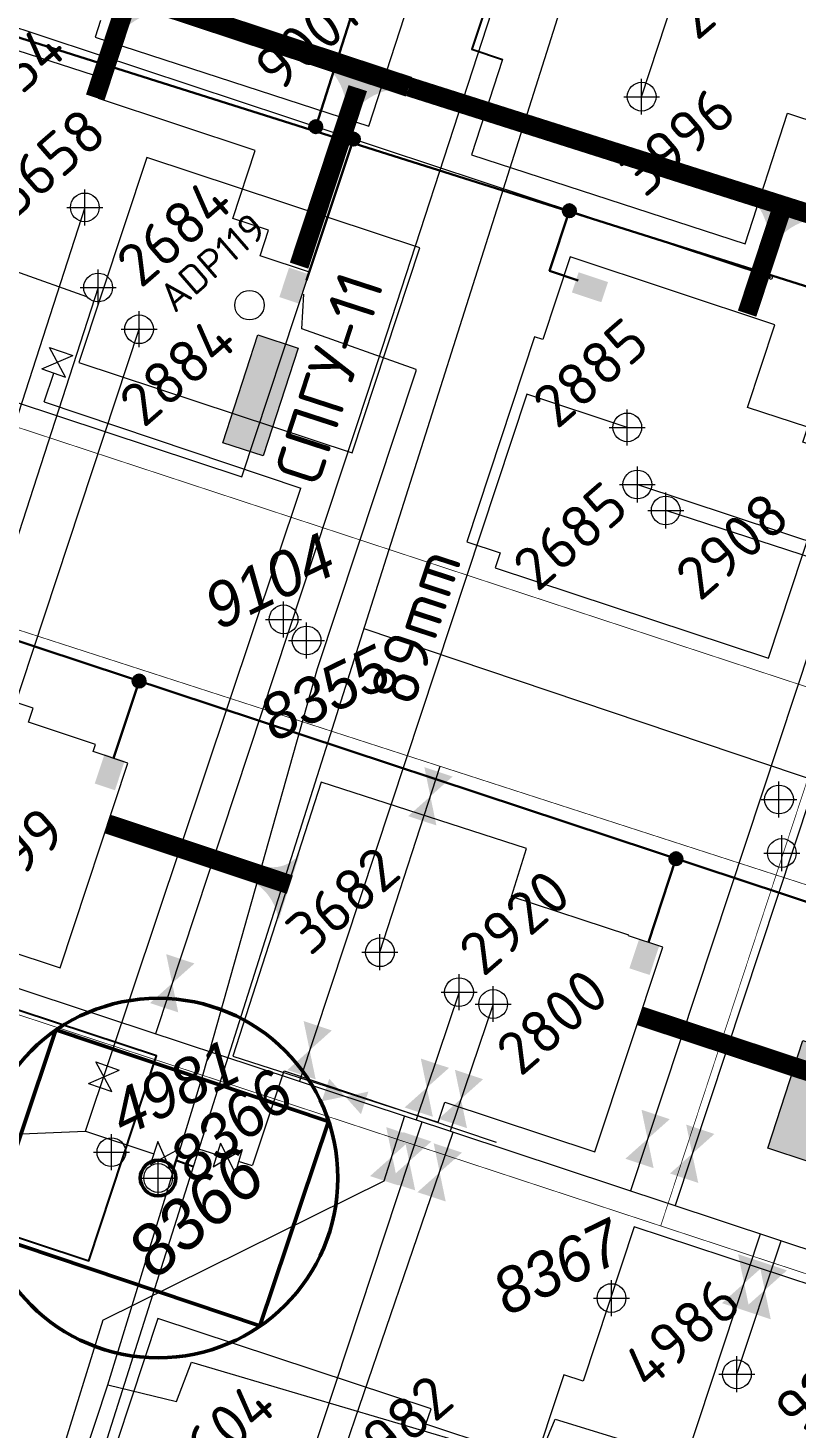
# Model space of a CAD drawing. Header units: millimetres. Extents: x 519 to 9564855, y -810 to 5021775.
# Drawn here: x 9543732.8 to 9543946.7, y 4998091.3 to 4998480.7 of the extents above; entities that cross this region are included whole.
import ezdxf

# ---------------------------------------------------------------- set-up
doc = ezdxf.new("R2010")
doc.units = ezdxf.units.MM
doc.header["$LTSCALE"] = 2
doc.header["$MEASUREMENT"] = 0
doc.header["$PDMODE"] = 2
doc.header["$PDSIZE"] = 5
doc.linetypes.add('92051501$0$DASHED', pattern=[0.75, 0.5, -0.25])
for name, color, linetype in [('160 скважин на 2012 год', 7, 'Continuous'), ('164 скв. на 2011 год (измененные)', 121, 'Continuous'), ('Existing roads', 41, 'Continuous'), ('Future Roads', 44, 'Continuous'), ('Gaz', 4, 'Continuous'), ('new 100 wells', 131, 'Continuous'), ('OilColl&Flowlines', 3, 'Continuous'), ('Stage 11.Object 3.Frame&Text', 7, 'Continuous'), ('Stage8 wlls text', 7, 'Continuous'), ('vodovod', 5, 'Continuous'), ('Скважины  2018 года', 7, 'Continuous'), ('Скважины - Конфликты наземки', 92, 'Continuous'), ('Скважины на 2016 год.', 40, 'Continuous'), ('Скважины на 2021 год', 7, 'Continuous'), ('Скважины на 2025 год _ОСМОТР', 5, 'Continuous')]:
    doc.layers.add(name, color=color, linetype=linetype)
for name, color, linetype, lineweight in [('160 скважин на2012 год.Выкидные линии', 5, 'Continuous', 30), ('200 скв. на 2010 год', 61, 'Continuous', 0), ('PPLINE_GAS', 4, 'GAS_LINE', 30), ('Stage 11.Object 2.Frame&Text', 26, 'Continuous', 53), ('WELLS', 7, 'Continuous', 5), ('WELLS(drilled after 2000y)', 6, 'Continuous', 40), ('Скважины на 2023 год', 201, 'Continuous', 20), ('Скважины на 2026 доп.', 222, 'Continuous', 50), ('Электро', 1, 'Continuous', 30), ('Электроснаб', 1, 'Continuous', 18), ('Электроснабжене', 1, 'Continuous', 18)]:
    doc.layers.add(name, color=color, linetype=linetype, lineweight=lineweight)
doc.styles.add('92051501$0$STANDARD', font='simplex.shx')
doc.styles.add('Elect', font='isocpeur.ttf')
doc.styles.add('GeoApp', font='', dxfattribs={"height": 1})
doc.styles.add('Line_GUGK', font='')
doc.styles.get('GeoApp').set_extended_font_data('D431', italic=True)
doc.styles.get('Line_GUGK').set_extended_font_data('Bm431', italic=True)
doc.linetypes.add('GAS_LINE', pattern='A,0.5,-0.2,["G",92051501$0$STANDARD,S=0.1,R=0,X=-0.1,Y=-0.05],-0.05', length=0.75)
doc.linetypes.add('WTR_LINE', pattern='A,0.5,-0.2,["W",92051501$0$STANDARD,S=0.1,R=0,X=-0.1,Y=-0.05],-0.05', length=0.75)

msp = doc.modelspace()

# ---------------------------------------------------------------- hatches: boundary and pattern name
at = {"linetype": 'ByBlock', "lineweight": 0, "ltscale": 80}
for points in [[(9543796.9349, 4998395.26724), (9543787.01944, 4998365.30046), (9543798.22578, 4998361.6593), (9543807.97964, 4998391.67858)], [(9543948.48835, 4998199.03129), (9543938.57289, 4998169.06452), (9543949.77923, 4998165.42335), (9543959.53309, 4998195.44264)]]:
    msp.add_hatch(color=1, dxfattribs=at).paths.add_polyline_path(points)
at = {"layer": 'Existing roads', "lineweight": 0}
h = msp.add_hatch(color=256, dxfattribs=at)
h.paths.add_polyline_path([(9543757.82793, 4998480.66883), (9543756.2407, 4998481.26559, 0.155118741), (9543751.70804, 4998490.8026), (9543760.26364, 4998488.04946)])
h.paths.add_polyline_path([(9543759.35364, 4998480.0952), (9543757.82793, 4998480.66883), (9543760.26364, 4998488.04946), (9543769.05957, 4998485.21898, 0.161550784)])
h = msp.add_hatch(color=256, dxfattribs=at)
h.paths.add_polyline_path([(9543822.86081, 4998459.07778), (9543821.27357, 4998459.67455, 0.155118741), (9543816.74092, 4998469.21156), (9543825.29652, 4998466.45842)])
h.paths.add_polyline_path([(9543824.38652, 4998458.50416), (9543822.86081, 4998459.07778), (9543825.29652, 4998466.45842), (9543834.09245, 4998463.62794, 0.161550784)])
h = msp.add_hatch(color=256, dxfattribs=at)
h.paths.add_polyline_path([(9543940.33989, 4998423.09493), (9543938.75265, 4998423.69169, 0.155118741), (9543934.22, 4998433.2287), (9543942.7756, 4998430.47556)])
h.paths.add_polyline_path([(9543941.86559, 4998422.5213), (9543940.33989, 4998423.09493), (9543942.7756, 4998430.47556), (9543951.57153, 4998427.64508, 0.161550784)])
at = {"layer": 'Future Roads', "linetype": 'ByBlock', "lineweight": 0, "ltscale": 25}
h = msp.add_hatch(color=256, dxfattribs=at)
edge = h.paths.add_edge_path()
edge.add_line((9543796.60172, 4998242.43725), (9543798.09867, 4998247.72851))
edge.add_arc((9543800.98663, 4998256.27607), 9.02226, 251.331492, 326.3327189)
edge.add_line((9543808.49559, 4998251.27441), (9543802.48265, 4998232.4426))
edge.add_arc((9543788.02242, 4998230.6616), 14.56949, 7.0214959, 53.9243225)
at = {"layer": 'Электро'}
h = msp.add_hatch(color=256, dxfattribs=at)
edge = h.paths.add_edge_path()
edge.add_arc((9543812.85965, 4998453.24966), 1.80448, 0, 360)
h = msp.add_hatch(color=256, dxfattribs=at)
edge = h.paths.add_edge_path()
edge.add_arc((9543823.31473, 4998449.79026), 1.80448, 0, 360)
h = msp.add_hatch(color=256, dxfattribs=at)
edge = h.paths.add_edge_path()
edge.add_arc((9543883.39697, 4998429.86552), 1.80448, 0, 360)
for points in [[(9543802.7141, 4998405.8476), (9543808.32633, 4998403.99061), (9543811.03356, 4998412.17247), (9543805.42133, 4998414.02945)], [(9543885.9601, 4998412.7415), (9543884.10311, 4998407.12927), (9543892.28497, 4998404.42204), (9543894.14196, 4998410.03428)], [(9543751.37836, 4998270.52537), (9543756.99059, 4998268.66838), (9543759.69782, 4998276.85024), (9543754.08559, 4998278.70723)], [(9543900.09614, 4998219.13886), (9543905.70837, 4998217.28187), (9543908.4156, 4998225.46373), (9543902.80336, 4998227.32072)]]:
    msp.add_hatch(color=256, dxfattribs=at).paths.add_polyline_path(points)
h = msp.add_hatch(color=256, dxfattribs=at)
edge = h.paths.add_edge_path()
edge.add_arc((9543763.72037, 4998299.03156), 1.80448, 0, 360)
h = msp.add_hatch(color=256, dxfattribs=at)
edge = h.paths.add_edge_path()
edge.add_arc((9543913.04546, 4998249.59936), 1.80448, 0, 360)
at = {"layer": 'Электроснаб', "lineweight": 0}
h = msp.add_hatch(color=1, dxfattribs=at)
edge = h.paths.add_edge_path()
edge.add_arc((9543812.85965, 4998453.24966), 1.80448, 0, 360)
h = msp.add_hatch(color=1, dxfattribs=at)
edge = h.paths.add_edge_path()
edge.add_arc((9543823.31473, 4998449.79026), 1.80448, 0, 360)
h = msp.add_hatch(color=1, dxfattribs=at)
edge = h.paths.add_edge_path()
edge.add_arc((9543883.39697, 4998429.86552), 1.80448, 0, 360)
for points in [[(9543802.7141, 4998405.8476), (9543808.32633, 4998403.99061), (9543811.03356, 4998412.17247), (9543805.42133, 4998414.02945)], [(9543885.9601, 4998412.7415), (9543884.10311, 4998407.12927), (9543892.28497, 4998404.42204), (9543894.14196, 4998410.03428)], [(9543751.37836, 4998270.52537), (9543756.99059, 4998268.66838), (9543759.69782, 4998276.85024), (9543754.08559, 4998278.70723)], [(9543900.09614, 4998219.13886), (9543905.70837, 4998217.28187), (9543908.4156, 4998225.46373), (9543902.80336, 4998227.32072)]]:
    msp.add_hatch(color=1, dxfattribs=at).paths.add_polyline_path(points)
h = msp.add_hatch(color=1, dxfattribs=at)
edge = h.paths.add_edge_path()
edge.add_arc((9543763.72037, 4998299.03156), 1.80448, 0, 360)
h = msp.add_hatch(color=1, dxfattribs=at)
edge = h.paths.add_edge_path()
edge.add_arc((9543913.04546, 4998249.59936), 1.80448, 0, 360)
at = {"layer": 'Электроснабжене', "lineweight": 0}
h = msp.add_hatch(color=1, dxfattribs=at)
edge = h.paths.add_edge_path()
edge.add_arc((9543812.85965, 4998453.24966), 1.80448, 0, 360)
h = msp.add_hatch(color=1, dxfattribs=at)
edge = h.paths.add_edge_path()
edge.add_arc((9543823.31473, 4998449.79026), 1.80448, 0, 360)
h = msp.add_hatch(color=1, dxfattribs=at)
edge = h.paths.add_edge_path()
edge.add_arc((9543883.39697, 4998429.86552), 1.80448, 0, 360)
for points in [[(9543802.7141, 4998405.8476), (9543808.32633, 4998403.99061), (9543811.03356, 4998412.17247), (9543805.42133, 4998414.02945)], [(9543885.9601, 4998412.7415), (9543884.10311, 4998407.12927), (9543892.28497, 4998404.42204), (9543894.14196, 4998410.03428)], [(9543751.37836, 4998270.52537), (9543756.99059, 4998268.66838), (9543759.69782, 4998276.85024), (9543754.08559, 4998278.70723)], [(9543900.09614, 4998219.13886), (9543905.70837, 4998217.28187), (9543908.4156, 4998225.46373), (9543902.80336, 4998227.32072)]]:
    msp.add_hatch(color=1, dxfattribs=at).paths.add_polyline_path(points)
h = msp.add_hatch(color=1, dxfattribs=at)
edge = h.paths.add_edge_path()
edge.add_arc((9543763.72037, 4998299.03156), 1.80448, 0, 360)
h = msp.add_hatch(color=1, dxfattribs=at)
edge = h.paths.add_edge_path()
edge.add_arc((9543913.04546, 4998249.59936), 1.80448, 0, 360)

# ---------------------------------------------------------------- linework, layer by layer
at = {"color": 0, "linetype": 'ByBlock', "lineweight": 0, "ltscale": 80, "elevation": 9.52375}
msp.add_lwpolyline([(9543787.01944, 4998365.30046), (9543796.7733, 4998395.31974), (9543807.97964, 4998391.67858), (9543798.22578, 4998361.6593)], close=True, dxfattribs=at)
at = {"color": 0, "linetype": 'ByBlock', "lineweight": 0, "ltscale": 80}
msp.add_lwpolyline([(9543938.57289, 4998169.06452), (9543948.32674, 4998199.0838), (9543959.53309, 4998195.44264), (9543949.77923, 4998165.42335)], close=True, dxfattribs=at)
at = {"layer": '160 скважин на 2012 год', "color": 0, "linetype": 'ByBlock', "lineweight": 0, "elevation": 0.00005}
for points in [[(9543789.76905, 4998427.71433), (9543796.02814, 4998446.63072), (9543752.4025, 4998461.06565)], [(9543732.9238, 4998287.58871), (9543734.22814, 4998291.53072), (9543690.83467, 4998305.88883)], [(9543867.29343, 4998239.11183), (9543871.45284, 4998252.46334), (9543814.32561, 4998270.88459), (9543789.76394, 4998194.71496), (9543846.89117, 4998176.2937), (9543848.73767, 4998181.87578)]]:
    msp.add_lwpolyline(points, dxfattribs=at)
at = {"layer": '160 скважин на 2012 год', "color": 0, "linetype": 'ByBlock', "lineweight": 0}
for centre in [(9543748.6, 4998430.8), (9543830.7, 4998223.6)]:
    msp.add_circle(centre, 4, dxfattribs=at)
for p in [(9543748.6, 4998430.8), (9543830.7, 4998223.6)]:
    msp.add_point(p, dxfattribs=at)
at = {"layer": '160 скважин на2012 год.Выкидные линии', "color": 3, "linetype": 'ByBlock', "lineweight": 0, "ltscale": 80}
msp.add_lwpolyline([(9543830.7, 4998223.6), (9543847.43294, 4998275.32252)], dxfattribs=at)
at = {"layer": '164 скв. на 2011 год (измененные)', "color": 0, "lineweight": 0}
msp.add_lwpolyline([(9543843.48318, 4998092.28612), (9543844.91798, 4998096.62241), (9543768.93745, 4998121.76299), (9543750.08202, 4998064.7776), (9543762.08151, 4998060.80718)], dxfattribs=at)
at = {"layer": 'DEFPOINTS', "color": 1, "lineweight": 0, "ltscale": 80}
for p in [(9543752.3, 4998408.5), (9543752.3, 4998408.5), (9543902.3, 4998353.7), (9543910.2, 4998346.5)]:
    msp.add_point(p, dxfattribs=at)
at = {"layer": 'Existing roads', "color": 3, "linetype": 'ByBlock', "lineweight": 0, "ltscale": 80}
msp.add_line((9543957.85624, 4998330.96358), (9543910.2, 4998346.5), dxfattribs=at)
at = {"layer": 'Existing roads', "lineweight": 0, "elevation": 0.00005, "flags": 128}
for points, const_width in [([(9542370.02037, 4998949.82551), (9543838.77333, 4998464.35779)], 5.7), ([(9542370.02037, 4998949.82551), (9543838.77333, 4998464.35779)], 5.7), ([(9543751.49684, 4998461.36532), (9543759.50301, 4998485.56178)], 5.4), ([(9543838.77333, 4998464.35779), (9543989.9545, 4998416.33023)], 5.4)]:
    msp.add_lwpolyline(points, dxfattribs=dict(at, const_width=const_width))
at = {"layer": 'Existing roads', "lineweight": 0, "const_width": 5.4, "flags": 128}
for points in [[(9543808.20276, 4998414.60833), (9543824.53589, 4998463.97074)], [(9543932.82335, 4998401.25434), (9543942.34508, 4998430.03115)]]:
    msp.add_lwpolyline(points, dxfattribs=at)
at = {"layer": 'Future Roads', "lineweight": 0, "const_width": 5.4}
for points in [[(9543805.63286, 4998242.39665), (9543755.00536, 4998259.25981)], [(9543959.02823, 4998187.3862), (9543903.03528, 4998205.91326)]]:
    msp.add_lwpolyline(points, dxfattribs=at)
at = {"layer": 'Gaz', "linetype": 'GAS_LINE', "lineweight": 0, "ltscale": 15}
for p, q in [((9543656.14237, 4997777.08093, 0.16126), (9543888.60241, 4998510.33151, -0.0591)), ((9543737.29157, 4998376.74963, -0.47868), (9543808.68259, 4998352.72984, -0.32725)), ((9543748.83019, 4998173.85042, -0.13662), (9543808.68259, 4998352.72984, -0.32725)), ((9543826.25857, 4998313.67983), (9544085.77808, 4998226.11047)), ((9543795.32581, 4998164.50798, 0.1372), (9543804.06874, 4998190.63777, 0.14698)), ((9543804.06874, 4998190.63777, 0.14698), (9543863.00979, 4998170.80682, 0.272)), ((9543692.45822, 4998171.48769, -0.16384), (9543748.83019, 4998173.85042, -0.13662)), ((9543748.83019, 4998173.85042, -0.13662), (9543767.78725, 4998167.47968, -0.11619)), ((9543785.33833, 4998167.21402, -0.11769), (9543780.33056, 4998168.80872, 0.04354)), ((9543773.78907, 4998165.70957, 0.03809), (9543778.77122, 4998163.8901, 0.04502)), ((9543773.85538, 4998165.91874, 0.03802), (9543778.83753, 4998164.09927, 0.04495)), ((9543795.23959, 4998164.15024, -0.16252), (9543791.39589, 4998165.40845, -0.11769))]:
    msp.add_line(p, q, dxfattribs=at)
at = {"layer": 'Gaz', "linetype": 'GAS_LINE', "lineweight": 0}
for p, q in [((9543768.92518, 4998170.96274, -0.27753), (9543766.74336, 4998164.42793, 0.04499)), ((9543772.73476, 4998162.41366, 0.04499), (9543768.92518, 4998170.96274, -0.27753)), ((9543774.91658, 4998168.94848, -0.27753), (9543766.74336, 4998164.42793, 0.04499)), ((9543774.91658, 4998168.94848, -0.27753), (9543772.73476, 4998162.41366, 0.04499)), ((9543786.32919, 4998170.51315, -0.27895), (9543784.34747, 4998163.9149, 0.04357)), ((9543784.34747, 4998163.9149, 0.04357), (9543792.38675, 4998168.70758, -0.27895)), ((9543786.32919, 4998170.51315, -0.27895), (9543790.40504, 4998162.10932, 0.04357)), ((9543792.38675, 4998168.70758, -0.27895), (9543790.40504, 4998162.10932, 0.04357))]:
    msp.add_line(p, q, dxfattribs=at)
at = {"layer": 'new 100 wells', "color": 0, "linetype": 'ByBlock', "lineweight": 0}
msp.add_lwpolyline([(9543932.95485, 4998375.16903), (9543940.56299, 4998398.16255), (9543883.57759, 4998417.01798), (9543875.96945, 4998394.02446)], dxfattribs=at)
msp.add_circle((9543899.5, 4998369.6), 4, dxfattribs=at)
at = {"layer": 'new 100 wells', "color": 0, "linetype": 'ByBlock', "lineweight": 0, "ltscale": 80}
msp.add_point((9543899.5, 4998369.6), dxfattribs=at)
at = {"layer": 'OilColl&Flowlines', "color": 3, "linetype": 'ByBlock', "lineweight": 0, "ltscale": 25}
for p, q in [((9543890.11516, 4998572.64741), (9543827.37867, 4998379.55121)), ((9543903.5, 4998461.6), (9543935.00266, 4998558.06357)), ((9543827.37867, 4998379.55121), (9543768.27769, 4998200.93492)), ((9543902.3, 4998353.7), (9543971.59255, 4998330.83927)), ((9543957.85624, 4998330.96358), (9543900.37053, 4998157.23069)), ((9543971.59255, 4998330.83927), (9543912.78916, 4998153.12211)), ((9543852.7, 4998212.5), (9543840.76951, 4998176.94908)), ((9543862.2, 4998209.2), (9543850.2628, 4998173.80833)), ((9543803.6, 4998058.9), (9543842.45599, 4998176.39113))]:
    msp.add_line(p, q, dxfattribs=at)
at = {"layer": 'OilColl&Flowlines', "lineweight": 0, "ltscale": 40}
for p, q in [((9543748.6, 4998430.8), (9543712.43057, 4998318.99813)), ((9543752.3, 4998408.5), (9543722.31084, 4998315.80169))]:
    msp.add_line(p, q, dxfattribs=at)
at = {"layer": 'OilColl&Flowlines', "linetype": 'ByBlock', "lineweight": 0}
for p, q in [((9543763.76588, 4998397.09912), (9543705.70884, 4998221.63758)), ((9543871.53608, 4998378.85276), (9543808.28608, 4998187.69693)), ((9543899.5, 4998369.6), (9543871.53608, 4998378.85276)), ((9543423.83886, 4998314.90217), (9543837.70134, 4998177.96416)), ((9543837.70238, 4998177.96381), (9544003.22383, 4998123.20271)), ((9543815.6, 4998069.9), (9543851.02651, 4998173.55566)), ((9543910, 4998065), (9543936.55625, 4998145.25901)), ((9543753.65643, 4998121.25489), (9543668.58637, 4997847.4674, 0))]:
    msp.add_line(p, q, dxfattribs=at)
at = {"layer": 'OilColl&Flowlines', "color": 3, "linetype": 'ByBlock', "lineweight": 0}
msp.add_line((9543831.88128, 4998160.03631), (9543837.65221, 4998178.1909), dxfattribs=at)
at = {"layer": 'OilColl&Flowlines', "lineweight": 0, "ltscale": 25}
msp.add_line((9543753.65643, 4998121.25489), (9543831.88128, 4998160.03631), dxfattribs=at)
at = {"layer": 'OilColl&Flowlines', "color": 3, "linetype": 'ByBlock', "lineweight": 0, "ltscale": 50}
msp.add_line((9543930, 4998106.2), (9543942.29423, 4998143.36066), dxfattribs=at)
at = {"layer": 'OilColl&Flowlines', "color": 3, "linetype": 'ByBlock', "lineweight": 0, "ltscale": 80, "const_width": 0.2, "elevation": -24.6293}
msp.add_lwpolyline([(9545374.20897, 4997781.38398), (9542535.24084, 4998699.83943)], dxfattribs=at)
at = {"layer": 'OilColl&Flowlines', "color": 3, "lineweight": 0}
for points in [[(9543850.91263, 4998272.48021), (9543844.73261, 4998266.97564), (9543843.05553, 4998275.07998)], [(9543846.40969, 4998258.8713), (9543838.55259, 4998261.47108), (9543844.73261, 4998266.97564)], [(9543779.10278, 4998220.47789), (9543772.92275, 4998214.97332), (9543771.24567, 4998223.07766)], [(9543774.59984, 4998206.86898), (9543766.74273, 4998209.46875), (9543772.92275, 4998214.97332)], [(9543849.92076, 4998191.43304), (9543843.74073, 4998185.92847), (9543842.06365, 4998194.03282)], [(9543859.4138, 4998188.29185), (9543853.23377, 4998182.78729), (9543851.55669, 4998190.89163)], [(9543845.41782, 4998177.82413), (9543837.56071, 4998180.42391), (9543843.74073, 4998185.92847)], [(9543854.91086, 4998174.68295), (9543847.05375, 4998177.28272), (9543853.23377, 4998182.78729)], [(9543911.32556, 4998177.16622), (9543905.14553, 4998171.66165), (9543903.46845, 4998179.76599)], [(9543923.74397, 4998173.05715), (9543917.56395, 4998167.55258), (9543915.88686, 4998175.65692)], [(9543845.01871, 4998170.962), (9543838.83868, 4998165.45743), (9543837.1616, 4998173.56177)], [(9543906.82261, 4998163.55731), (9543898.96551, 4998166.15709), (9543905.14553, 4998171.66165)], [(9543919.24103, 4998159.44824), (9543911.38392, 4998162.04801), (9543917.56395, 4998167.55258)], [(9543840.51577, 4998157.35309), (9543832.65866, 4998159.95286), (9543838.83868, 4998165.45743)]]:
    msp.add_solid(points, dxfattribs=at)
at = {"layer": 'OilColl&Flowlines', "linetype": 'ByBlock', "lineweight": 0}
for points in [[(9543817.33006, 4998201.85703), (9543811.15004, 4998196.35246), (9543809.47295, 4998204.4568)], [(9543812.82712, 4998188.24812), (9543804.97001, 4998190.8479), (9543811.15004, 4998196.35246)], [(9543814.52758, 4998182.14494), (9543816.6074, 4998188.43062), (9543821.01106, 4998183.48661)], [(9543825.41471, 4998178.54259), (9543821.01106, 4998183.48661), (9543827.49453, 4998184.82827)], [(9543930.32909, 4998139.61198), (9543938.1862, 4998137.01221), (9543932.00617, 4998131.50764)], [(9543936.06759, 4998137.71346), (9543943.92469, 4998135.11369), (9543937.74467, 4998129.60912)], [(9543925.82615, 4998126.00308), (9543932.00617, 4998131.50764), (9543933.68326, 4998123.4033)], [(9543931.56465, 4998124.10455), (9543937.74467, 4998129.60912), (9543939.42175, 4998121.50478)]]:
    msp.add_solid(points, dxfattribs=at)
at = {"layer": 'OilColl&Flowlines', "color": 3, "linetype": 'ByBlock', "lineweight": 0}
for points in [[(9543840.31277, 4998172.34533), (9543834.13275, 4998166.84076), (9543832.45567, 4998174.9451)], [(9543835.80983, 4998158.73642), (9543827.95273, 4998161.3362), (9543834.13275, 4998166.84076)], [(9543853.50381, 4998167.86832), (9543847.32378, 4998162.36375), (9543845.6467, 4998170.46809)], [(9543849.00086, 4998154.25941), (9543841.14376, 4998156.85919), (9543847.32378, 4998162.36375)]]:
    msp.add_solid(points, dxfattribs=at)
at = {"layer": 'PPLINE_GAS', "color": 44, "lineweight": 0}
for p, q in [((9543736.6915, 4998385.85146, -0.65733), (9543745.26054, 4998389.56743, -0.33481)), ((9543738.75221, 4998391.82704, -0.65733), (9543745.26054, 4998389.56743, -0.33481)), ((9543743.19983, 4998383.59185, -0.33481), (9543738.75221, 4998391.82704, -0.65733)), ((9543736.6915, 4998385.85146, -0.65733), (9543743.19983, 4998383.59185, -0.33481)), ((9543749.62976, 4998187.09553, -0.31078), (9543758.19881, 4998190.8115, 0.01174)), ((9543751.69048, 4998193.07111, -0.31078), (9543758.19881, 4998190.8115, 0.01174)), ((9543756.13809, 4998184.83592, 0.01174), (9543751.69048, 4998193.07111, -0.31078)), ((9543749.62976, 4998187.09553, -0.31078), (9543756.13809, 4998184.83592, 0.01174))]:
    msp.add_line(p, q, dxfattribs=at)
at = {"layer": 'PPLINE_GAS', "color": 44, "linetype": 'GAS_LINE', "lineweight": 0, "ltscale": 15}
msp.add_line((9543737.29353, 4998376.74897, -0.47867), (9543739.94566, 4998384.72165, -0.49607), dxfattribs=at)
at = {"layer": 'Stage 11.Object 2.Frame&Text', "color": 0, "linetype": 'ByBlock', "lineweight": 0}
for points in [[(9543944.10234, 4998457.0231), (9543944.10234, 4998457.0231), (9543971.56255, 4998447.93701), (9543973.73261, 4998454.49544)], [(9543797.38345, 4998417.36692), (9543799.71798, 4998424.42241), (9543789.76905, 4998427.71433)], [(9543875.96945, 4998394.02446), (9543873.73745, 4998394.76299), (9543854.88202, 4998337.77759), (9543864.14972, 4998334.71108)], [(9543948.35028, 4998365.48892), (9543949.71798, 4998369.62241), (9543932.95485, 4998375.16903)], [(9543864.14972, 4998334.71108), (9543862.78202, 4998330.57759), (9543938.76255, 4998305.43701), (9543957.61798, 4998362.42241), (9543948.35028, 4998365.48892)]]:
    msp.add_lwpolyline(points, dxfattribs=at)
at = {"layer": 'Stage 11.Object 2.Frame&Text', "color": 0, "lineweight": 0}
msp.add_lwpolyline([(9543750.95529, 4998279.41962), (9543751.61224, 4998281.40504), (9543732.9238, 4998287.58871)], dxfattribs=at)
at = {"layer": 'Stage 11.Object 2.Frame&Text', "color": 0, "linetype": 'ByBlock', "lineweight": 0}
for centre in [(9543752.3, 4998408.5), (9543902.3, 4998353.7), (9543910.2, 4998346.5)]:
    msp.add_circle(centre, 4, dxfattribs=at)
for p in [(9543752.3, 4998408.5), (9543902.3, 4998353.7), (9543910.2, 4998346.5)]:
    msp.add_point(p, dxfattribs=at)
at = {"layer": 'Stage 11.Object 3.Frame&Text', "lineweight": 0}
msp.add_lwpolyline([(9543666.43896, 4998246.36302), (9543665.78202, 4998244.3776), (9543741.76254, 4998219.23702), (9543760.61798, 4998276.22241), (9543750.95529, 4998279.41962)], dxfattribs=at)
at = {"layer": 'Stage 11.Object 3.Frame&Text', "color": 0, "linetype": 'ByBlock', "lineweight": 0}
for points in [[(9543899.87229, 4998228.18434), (9543899.91798, 4998228.32241), (9543867.23705, 4998239.13047)], [(9543848.73767, 4998181.87578), (9543890.50965, 4998168.05795), (9543909.36508, 4998225.04335), (9543899.87229, 4998228.18434)]]:
    msp.add_lwpolyline(points, dxfattribs=at)
for centre in [(9543852.7, 4998212.5), (9543862.2, 4998209.2)]:
    msp.add_circle(centre, 4, dxfattribs=at)
for p in [(9543852.7, 4998212.5), (9543862.2, 4998209.2)]:
    msp.add_point(p, dxfattribs=at)
at = {"layer": 'Stage8 wlls text', "color": 0, "linetype": 'ByBlock', "lineweight": 0}
msp.add_lwpolyline([(9543887.2467, 4998104.27317), (9543881.83745, 4998106.06299), (9543862.98202, 4998049.0776), (9543910.20393, 4998033.45272)], dxfattribs=at)
at = {"layer": 'vodovod', "linetype": 'WTR_LINE', "lineweight": 0, "ltscale": 10}
for points in [[(9543755.018, 4998103.259), (9543781.542, 4998189.698), (9543813.356, 4998302.576), (9543840.764, 4998385.294), (9543840.821, 4998385.722), (9543808.993, 4998396.997), (9543809.498, 4998406.69)], [(9543646.563, 4997775.026), (9543755.018, 4998103.259), (9543774.134, 4998098.663), (9543778.275, 4998109.56), (9543874.229, 4998081.221), (9543879.423, 4998093.738), (9543952.697, 4998071.206), (9543949.622, 4998063.946), (9543971.692, 4998056.65)]]:
    msp.add_lwpolyline(points, dxfattribs=at)
at = {"layer": 'WELLS', "color": 6, "linetype": 'ByBlock', "lineweight": 0, "ltscale": 50}
msp.add_line((9543729.33692, 4998413.04855), (9543749.05736, 4998405.99897), dxfattribs=at)
at = {"layer": 'WELLS', "color": 6, "linetype": 'ByBlock', "lineweight": 0, "ltscale": 50, "const_width": 0.2}
for points in [[(9543224.20002, 4998536.02591), (9544312.82962, 4998177.84122)], [(9543957.2619, 4998294.83135), (9543908.79449, 4998147.46854)], [(9543669.7458, 4998158.78233), (9543689.6376, 4998219.54892), (9544286.19964, 4998023.34053), (9544262.16588, 4997950.70507)]]:
    msp.add_lwpolyline(points, dxfattribs=at)
at = {"layer": 'WELLS(drilled after 2000y)', "color": 0, "linetype": 'ByBlock', "lineweight": 0}
for points in [[(9543718.61655, 4998388.03308), (9543716.28202, 4998380.9776), (9543792.26254, 4998355.83702), (9543811.11798, 4998412.82241), (9543797.38345, 4998417.36692)], [(9543836.62723, 4998031.33031), (9543836.62723, 4998031.33031), (9543844.16255, 4998028.83701), (9543863.01798, 4998085.82241), (9543843.48318, 4998092.28612)]]:
    msp.add_lwpolyline(points, dxfattribs=at)
msp.add_circle((9543763.7, 4998396.9), 4, dxfattribs=at)
msp.add_point((9543763.7, 4998396.9), dxfattribs=at)
at = {"layer": 'Скважины  2018 года', "color": 0, "linetype": 'ByBlock', "lineweight": 0}
msp.add_lwpolyline([(9543975.40637, 4998116.17367), (9543977.3822, 4998122.16642), (9543901.40522, 4998147.21632), (9543887.2467, 4998104.27317)], dxfattribs=at)
msp.add_circle((9543930, 4998106.2), 4, dxfattribs=at)
msp.add_point((9543930, 4998106.2), dxfattribs=at)
at = {"layer": 'Скважины - Конфликты наземки', "linetype": 'ByBlock', "lineweight": 0}
for centre in [(9543803.9, 4998316.2), (9543810.3, 4998310.3), (9543941.7, 4998266.1), (9543942.5, 4998251.2), (9543756, 4998168), (9543769, 4998160.8), (9543895.1, 4998127.4)]:
    msp.add_circle(centre, 4, dxfattribs=at)
at = {"layer": 'Скважины - Конфликты наземки', "linetype": 'ByBlock', "lineweight": 0, "ltscale": 80}
for p in [(9543803.9, 4998316.2), (9543810.3, 4998310.3), (9543941.7, 4998266.1), (9543942.5, 4998251.2), (9543756, 4998168), (9543769, 4998160.8), (9543895.1, 4998127.4)]:
    msp.add_point(p, dxfattribs=at)
at = {"layer": 'Скважины на 2016 год.', "color": 254, "lineweight": 0, "true_color": 0xfeeab9}
msp.add_lwpolyline([(9543746.98202, 4998387.67759), (9543822.96255, 4998362.53701), (9543841.81798, 4998419.52241), (9543765.83745, 4998444.66299)], close=True, dxfattribs=at)
msp.add_circle((9543794.4, 4998403.6), 4.0951, dxfattribs=at)
at = {"layer": 'Скважины на 2021 год', "color": 0, "linetype": 'ByBlock', "lineweight": 0}
msp.add_lwpolyline([(9543752.99501, 4998482.76946), (9543751.48723, 4998478.12898), (9543827.57175, 4998453.40762), (9543846.11277, 4998510.47102), (9543836.89495, 4998513.46607)], dxfattribs=at)
at = {"layer": 'Скважины на 2023 год', "color": 0, "linetype": 'ByBlock', "lineweight": 0}
for points in [[(9543752.4025, 4998461.06565), (9543754.17795, 4998466.52992), (9543678.09343, 4998491.25128), (9543674.52514, 4998480.26923)], [(9543864.81071, 4998471.96932), (9543856.18723, 4998445.42898), (9543932.27175, 4998420.70762), (9543944.10234, 4998457.0231)]]:
    msp.add_lwpolyline(points, dxfattribs=at)
msp.add_circle((9543903.5, 4998461.6), 4, dxfattribs=at)
msp.add_point((9543903.5, 4998461.6), dxfattribs=at)
at = {"layer": 'Скважины на 2025 год _ОСМОТР', "color": 0, "linetype": 'ByBlock', "lineweight": -2}
msp.add_lwpolyline([(9543899.14468, 4998523.79261), (9543875.17123, 4998531.74889), (9543856.27213, 4998474.8031), (9543864.81071, 4998471.96932)], dxfattribs=at)
at = {"layer": 'Скважины на 2025 год _ОСМОТР', "color": 0, "linetype": 'ByBlock', "lineweight": -2, "ltscale": 50}
msp.add_lwpolyline([(9543673.80853, 4998162.87141), (9543749.77079, 4998137.77689), (9543768.59168, 4998194.74859), (9543692.62942, 4998219.84311)], close=True, dxfattribs=at)
at = {"layer": 'Скважины на 2026 доп.'}
msp.add_lwpolyline([(9543740.59205, 4998202.01801), (9543721.47176, 4998145.1461), (9543797.30097, 4998119.65238), (9543816.42126, 4998176.52429)], close=True, dxfattribs=at)
for radius in [50, 4.96016]:
    msp.add_circle((9543769, 4998160.8), radius, dxfattribs=at)
at = {"layer": 'Скважины на 2026 доп.', "lineweight": 0}
msp.add_point((9543769, 4998160.8), dxfattribs=at)
at = {"layer": 'Электро', "ltscale": 50}
msp.add_line((9543304.49609, 4998612.69113), (9545031, 4998066.8), dxfattribs=at)
at = {"layer": 'Электро', "ltscale": 7.5}
for p, q in [((9543827.87058, 4998500.08388), (9543812.85965, 4998453.24966, 0)), ((9543877.85767, 4998413.1245, 0), (9543883.41028, 4998429.90573, 0)), ((9543885.80584, 4998410.4946, 0), (9543877.85767, 4998413.1245, 0))]:
    msp.add_line(p, q, dxfattribs=at)
at = {"layer": 'Электро', "ltscale": 25}
for p, q in [((9544061.53134, 4998200.44496), (9543301.01368, 4998452.20482)), ((9543756.61368, 4998277.55357), (9543763.72037, 4998299.03156)), ((9543905.36078, 4998226.37451), (9543913.04546, 4998249.59936))]:
    msp.add_line(p, q, dxfattribs=at)
at = {"layer": 'Электро', "ltscale": 0.5}
msp.add_line((9543810.27432, 4998410.52304, 0), (9543823.31473, 4998449.79026, 0), dxfattribs=at)
at = {"layer": 'Электро'}
for centre in [(9543812.85965, 4998453.24966, 0), (9543823.31473, 4998449.79026, 0), (9543883.39697, 4998429.86552, 0), (9543763.72037, 4998299.03156), (9543913.04546, 4998249.59936)]:
    msp.add_circle(centre, 1.80448, dxfattribs=at)
at = {"layer": 'Электроснаб', "color": 1, "linetype": 'ByBlock', "lineweight": 0}
msp.add_line((9543307.11062, 4998620.59285, 0), (9543939.42503, 4998411.37147, 0), dxfattribs=at)
at = {"layer": 'Электроснаб', "color": 1, "lineweight": 0, "ltscale": 7.5}
for p, q in [((9543827.87058, 4998500.08388), (9543812.85965, 4998453.24966, 0)), ((9543877.85767, 4998413.1245, 0), (9543883.41028, 4998429.90573, 0)), ((9543885.80584, 4998410.4946, 0), (9543877.85767, 4998413.1245, 0))]:
    msp.add_line(p, q, dxfattribs=at)
at = {"layer": 'Электроснаб', "color": 1, "linetype": '92051501$0$DASHED', "lineweight": 0, "ltscale": 25}
msp.add_line((9544061.53134, 4998200.44496), (9543301.01368, 4998452.20482), dxfattribs=at)
at = {"layer": 'Электроснаб', "color": 1, "lineweight": 0, "ltscale": 0.5}
msp.add_line((9543810.27432, 4998410.52304, 0), (9543823.31473, 4998449.79026, 0), dxfattribs=at)
at = {"layer": 'Электроснаб', "color": 1, "lineweight": 0, "ltscale": 25}
for p, q in [((9543756.61368, 4998277.55357), (9543763.72037, 4998299.03156)), ((9543905.36078, 4998226.37451), (9543913.04546, 4998249.59936))]:
    msp.add_line(p, q, dxfattribs=at)
at = {"layer": 'Электроснаб', "color": 1, "lineweight": 0}
for centre in [(9543812.85965, 4998453.24966, 0), (9543823.31473, 4998449.79026, 0), (9543883.39697, 4998429.86552, 0), (9543763.72037, 4998299.03156), (9543913.04546, 4998249.59936)]:
    msp.add_circle(centre, 1.80448, dxfattribs=at)
for start, end in [(162, 342), (162, 342), (162, 342), (342, 162), (342, 162), (342, 162)]:
    msp.add_arc((9543939.42503, 4998411.37147, 0), 0.5, start, end, dxfattribs=at)
at = {"layer": 'Электроснабжене', "color": 1, "linetype": 'ByBlock', "lineweight": 0}
msp.add_line((9543307.11062, 4998620.59285, 0), (9543939.42503, 4998411.37147, 0), dxfattribs=at)
at = {"layer": 'Электроснабжене', "color": 1, "lineweight": 0, "ltscale": 7.5}
for p, q in [((9543827.87058, 4998500.08388), (9543812.85965, 4998453.24966, 0)), ((9543877.85767, 4998413.1245, 0), (9543883.41028, 4998429.90573, 0)), ((9543885.80584, 4998410.4946, 0), (9543877.85767, 4998413.1245, 0))]:
    msp.add_line(p, q, dxfattribs=at)
at = {"layer": 'Электроснабжене', "color": 1, "linetype": '92051501$0$DASHED', "lineweight": 0, "ltscale": 25}
msp.add_line((9544061.53134, 4998200.44496), (9543301.01368, 4998452.20482), dxfattribs=at)
at = {"layer": 'Электроснабжене', "color": 1, "lineweight": 0, "ltscale": 0.5}
msp.add_line((9543810.27432, 4998410.52304, 0), (9543823.31473, 4998449.79026, 0), dxfattribs=at)
at = {"layer": 'Электроснабжене', "color": 1, "lineweight": 0, "ltscale": 25}
for p, q in [((9543756.61368, 4998277.55357), (9543763.72037, 4998299.03156)), ((9543905.36078, 4998226.37451), (9543913.04546, 4998249.59936))]:
    msp.add_line(p, q, dxfattribs=at)
at = {"layer": 'Электроснабжене', "color": 1, "lineweight": 0}
for centre in [(9543812.85965, 4998453.24966, 0), (9543823.31473, 4998449.79026, 0), (9543883.39697, 4998429.86552, 0), (9543763.72037, 4998299.03156), (9543913.04546, 4998249.59936)]:
    msp.add_circle(centre, 1.80448, dxfattribs=at)
for start, end in [(162, 342), (162, 342), (162, 342), (342, 162), (342, 162), (342, 162)]:
    msp.add_arc((9543939.42503, 4998411.37147, 0), 0.5, start, end, dxfattribs=at)

# ---------------------------------------------------------------- texts
at = {"layer": '160 скважин на 2012 год', "color": 0, "linetype": 'ByBlock', "lineweight": 0, "style": 'Elect'}
for s, p in [('3658', (9543729.14021, 4998427.3095)), ('3682', (9543811.31513, 4998222.28703))]:
    msp.add_text(s, height=12, rotation=41, dxfattribs=at).set_placement(p)
at = {"layer": '200 скв. на 2010 год', "color": 0, "lineweight": 0, "style": 'Elect'}
msp.add_text('5604', height=12, rotation=41, dxfattribs=at).set_placement((9543776.51233, 4998073.3751))
at = {"layer": 'new 100 wells', "color": 0, "linetype": 'ByBlock', "lineweight": 0, "style": 'Elect'}
msp.add_text('2885', height=12, rotation=41, dxfattribs=at).set_placement((9543879.96624, 4998368.82627))
at = {"layer": 'OilColl&Flowlines', "color": 7, "lineweight": 0, "style": 'Elect'}
msp.add_text('89mm', height=13.005167, rotation=71.8415339, dxfattribs=at).set_placement((9543839.92064, 4998291.31038))
at = {"layer": 'Stage 11.Object 2.Frame&Text', "color": 0, "linetype": 'ByBlock', "lineweight": 0, "style": 'Elect'}
for s, p in [('2902', (9543918.85517, 4998476.88634)), ('2684', (9543764.17194, 4998407.9954)), ('2685', (9543874.45026, 4998323.51211)), ('2908', (9543919.68072, 4998320.90498))]:
    msp.add_text(s, height=12, rotation=41, dxfattribs=at).set_placement(p)
at = {"layer": 'Stage 11.Object 2.Frame&Text', "color": 5, "lineweight": 0, "style": 'Elect'}
msp.add_text('CПГУ-11', height=13.005167, rotation=72, dxfattribs=at).set_placement((9543813.37787, 4998352.47711))
at = {"layer": 'Stage 11.Object 3.Frame&Text', "color": 0, "linetype": 'ByBlock', "lineweight": 0, "style": 'Elect'}
for s, p in [('2699', (9543718.01262, 4998233.1846)), ('2920', (9543859.44418, 4998216.46181)), ('2800', (9543869.81403, 4998188.72878))]:
    msp.add_text(s, height=12, rotation=41, dxfattribs=at).set_placement(p)
at = {"layer": 'WELLS(drilled after 2000y)', "color": 0, "linetype": 'ByBlock', "lineweight": 0, "style": 'Elect'}
for s, p in [('2884', (9543764.98221, 4998369.17737)), ('4982', (9543825.58956, 4998074.8316))]:
    msp.add_text(s, height=12, rotation=41, dxfattribs=at).set_placement(p)
at = {"layer": 'Скважины  2018 года', "color": 0, "linetype": 'ByBlock', "lineweight": 0, "style": 'Elect'}
msp.add_text('4986', height=12, rotation=41, dxfattribs=at).set_placement((9543905.16635, 4998101.44104))
at = {"layer": 'Скважины - Конфликты наземки', "lineweight": 35, "style": 'GeoApp'}
for s, rotation, p in [('9104', 26.0318371, (9543785.99154, 4998313.08869, -0.28984)), ('8355', 26.0318371, (9543801.2603, 4998281.95719)), ('4981', 26.0318371, (9543759.52642, 4998172.15964)), ('8366', 38.8332141, (9543778.73555, 4998158.82068)), ('8367', 26.0318371, (9543866.15896, 4998122.29492))]:
    msp.add_text(s, height=12.5, rotation=rotation, dxfattribs=at).set_placement(p)
at = {"layer": 'Скважины на 2016 год.', "color": 254, "lineweight": 0, "true_color": 0xfeeab9, "style": 'Elect'}
msp.add_text('ADP119', height=8, rotation=41, dxfattribs=at).set_placement((9543773.60261, 4998401.16321))
at = {"layer": 'Скважины на 2021 год', "color": 0, "linetype": 'ByBlock', "lineweight": 0, "style": 'Elect'}
msp.add_text('9001', height=12, rotation=41, dxfattribs=at).set_placement((9543802.61048, 4998462.49879))
at = {"layer": 'Скважины на 2023 год', "color": 0, "linetype": 'ByBlock', "lineweight": 0, "style": 'Elect'}
for s, p in [('7054', (9543718.33348, 4998450.94135)), ('3996', (9543904.38189, 4998433.21315))]:
    msp.add_text(s, height=12, rotation=41, dxfattribs=at).set_placement(p)
at = {"layer": 'Скважины на 2025 год _ОСМОТР', "color": 0, "linetype": 'ByBlock', "lineweight": -2, "style": 'Elect'}
msp.add_text('9210', height=12, rotation=41, dxfattribs=at).set_placement((9543947.30012, 4998088.98908))
at = {"layer": 'Скважины на 2026 доп.', "lineweight": 50, "insert": (9543759.10373, 4998142.80814), "char_height": 14, "attachment_point": 1, "rotation": 41, "style": 'Line_GUGK'}
msp.add_mtext_dynamic_manual_height_columns('8366', width=14, gutter_width=5, heights=[0], dxfattribs=at)

doc.saveas('drawing.dxf')
